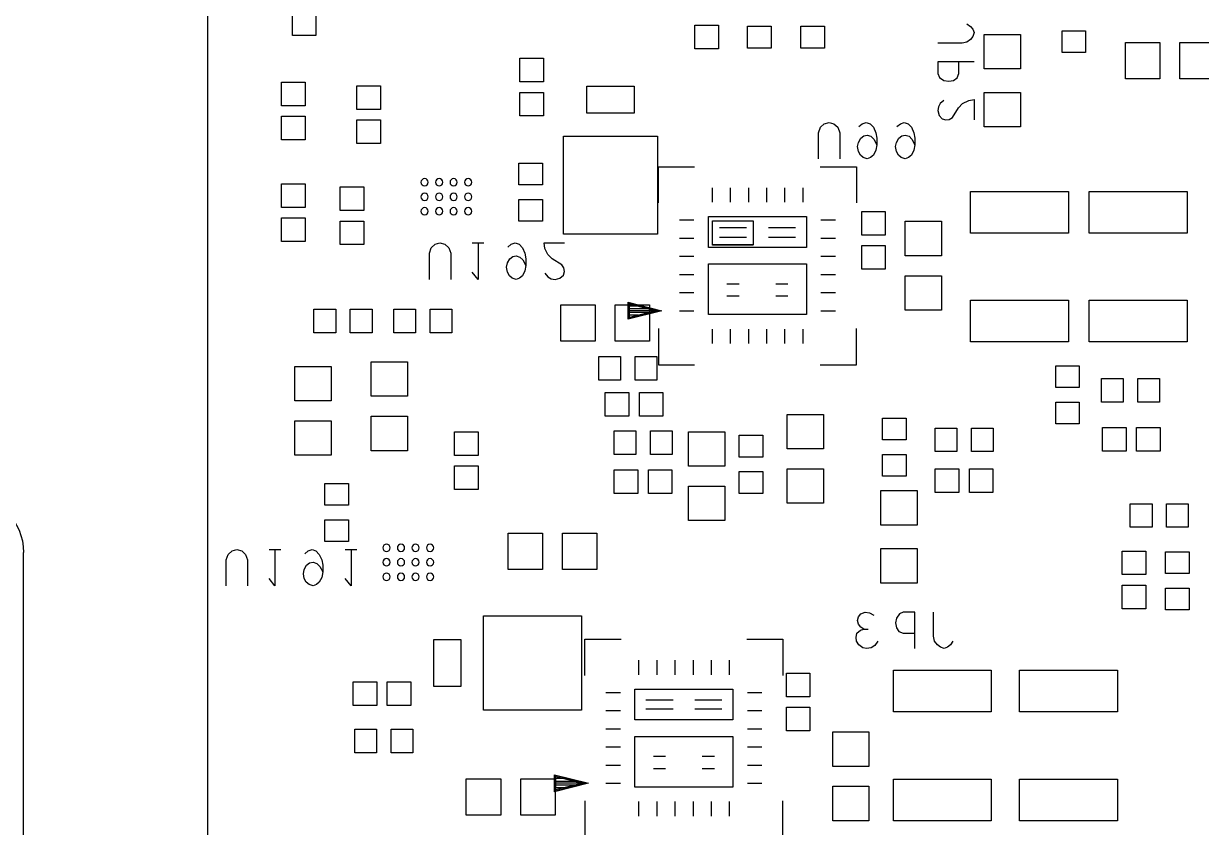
# Model space of a CAD drawing. Header units: millimetres. Extents: x -190 to 348, y -330 to 190.
# Drawn here: x -16.63 to 15.84, y -97.57 to -75.41 of the extents above; entities that cross this region are included whole.
import ezdxf

# ---------------------------------------------------------------- set-up
doc = ezdxf.new("R2010")
doc.units = ezdxf.units.MM
for name, color, linetype in [('10_MAQ_PALLET', 7, 'Continuous'), ('4_SIKCREN_BOTTOM_', 7, 'Continuous'), ('5_SOLDER_PASTE_BOTTOM_', 7, 'Continuous')]:
    doc.layers.add(name, color=color, linetype=linetype)

msp = doc.modelspace()

# ---------------------------------------------------------------- linework, layer by layer
at = {"layer": '10_MAQ_PALLET', "color": 1}
for p, q in [((-11.552, -131.836, -8.001), (-11.552, -72.54, -8.001)), ((-16.632, -134.81, -8.001), (-16.632, -89.992, -8.001))]:
    msp.add_line(p, q, dxfattribs=at)
at = {"layer": '10_MAQ_PALLET', "color": 1, "extrusion": (0, 0, -1)}
msp.add_arc((18.219, -89.992, 8.001), 1.587, 90, 180, dxfattribs=at)
at = {"layer": '4_SIKCREN_BOTTOM_', "color": 7}
for p, q in [((9.375, -75.418), (9.474, -75.486)), ((9.474, -75.486), (9.543, -75.565)), ((9.543, -75.565), (9.576, -75.659)), ((9.576, -75.659), (9.543, -75.766)), ((9.241, -75.951), (8.575, -75.951)), ((9.375, -75.926), (9.241, -75.951)), ((9.474, -75.844), (9.375, -75.926)), ((9.543, -75.766), (9.474, -75.844)), ((8.575, -76.467), (8.575, -76.787)), ((9.576, -76.467), (8.575, -76.467)), ((9.157, -76.787), (9.157, -76.467)), ((8.575, -76.787), (8.623, -76.893)), ((8.623, -76.893), (8.74, -76.975)), ((9.007, -76.975), (9.108, -76.906)), ((9.108, -76.906), (9.157, -76.787)), ((8.74, -76.975), (8.875, -77)), ((8.875, -77), (9.007, -76.975)), ((8.641, -77.61), (8.59, -77.704)), ((8.74, -77.528), (8.641, -77.61)), ((9.141, -77.729), (9.258, -77.61)), ((9.258, -77.61), (9.426, -77.528)), ((9.426, -77.528), (9.576, -77.503)), ((9.576, -77.503), (9.576, -78.062)), ((8.59, -77.704), (8.575, -77.81)), ((8.575, -77.81), (8.608, -77.942)), ((8.974, -77.996), (9.141, -77.729)), ((5.337, -78.268), (5.443, -78.169)), ((5.443, -78.169), (5.575, -78.133)), ((5.575, -78.133), (5.71, -78.169)), ((5.71, -78.169), (5.817, -78.268)), ((6.398, -78.25), (6.492, -78.169)), ((6.492, -78.169), (6.599, -78.133)), ((6.599, -78.133), (6.706, -78.169)), ((6.706, -78.169), (6.8, -78.268)), ((7.447, -78.25), (7.541, -78.169)), ((7.541, -78.169), (7.648, -78.133)), ((7.648, -78.133), (7.755, -78.169)), ((7.755, -78.169), (7.849, -78.268)), ((8.608, -77.942), (8.692, -78.036)), ((8.692, -78.036), (8.791, -78.062)), ((8.791, -78.062), (8.89, -78.049)), ((8.89, -78.049), (8.974, -77.996)), ((5.283, -78.417), (5.337, -78.268)), ((5.283, -79.136), (5.283, -78.417)), ((5.817, -78.268), (5.87, -78.417)), ((5.87, -78.417), (5.87, -79.136)), ((6.386, -78.684), (6.452, -78.567)), ((6.452, -78.567), (6.533, -78.501)), ((6.533, -78.501), (6.624, -78.483)), ((6.624, -78.483), (6.731, -78.516)), ((6.731, -78.516), (6.812, -78.6)), ((6.8, -78.268), (6.866, -78.417)), ((6.866, -78.417), (6.891, -78.567)), ((6.891, -78.567), (6.891, -78.75)), ((7.435, -78.684), (7.501, -78.567)), ((7.501, -78.567), (7.582, -78.501)), ((7.582, -78.501), (7.673, -78.483)), ((7.673, -78.483), (7.78, -78.516)), ((7.78, -78.516), (7.861, -78.6)), ((7.849, -78.268), (7.915, -78.417)), ((7.915, -78.417), (7.94, -78.567)), ((7.94, -78.567), (7.94, -78.75)), ((6.358, -78.801), (6.386, -78.684)), ((6.386, -78.936), (6.358, -78.801)), ((6.866, -78.903), (6.8, -79.035)), ((6.812, -78.6), (6.891, -78.75)), ((6.891, -78.75), (6.866, -78.903)), ((7.407, -78.801), (7.435, -78.684)), ((7.435, -78.936), (7.407, -78.801)), ((7.915, -78.903), (7.849, -79.035)), ((7.861, -78.6), (7.94, -78.75)), ((7.94, -78.75), (7.915, -78.903)), ((6.439, -79.035), (6.386, -78.936)), ((6.518, -79.101), (6.439, -79.035)), ((6.624, -79.136), (6.518, -79.101)), ((6.718, -79.101), (6.624, -79.136)), ((6.8, -79.035), (6.718, -79.101)), ((7.488, -79.035), (7.435, -78.936)), ((7.567, -79.101), (7.488, -79.035)), ((7.673, -79.136), (7.567, -79.101)), ((7.767, -79.101), (7.673, -79.136)), ((7.849, -79.035), (7.767, -79.101)), ((0.871, -79.355), (1.869, -79.355)), ((0.871, -80.353), (0.871, -79.355)), ((5.329, -79.355), (6.33, -79.355)), ((6.33, -79.355), (6.33, -80.353)), ((-5.39, -81.592), (-5.283, -81.493)), ((-5.283, -81.493), (-5.151, -81.458)), ((-5.151, -81.458), (-5.016, -81.493)), ((-5.016, -81.493), (-4.91, -81.592)), ((-4.262, -81.458), (-3.942, -81.458)), ((-4.102, -81.458), (-4.102, -82.461)), ((-3.279, -81.575), (-3.185, -81.493)), ((-3.185, -81.493), (-3.078, -81.458)), ((-3.078, -81.458), (-2.972, -81.493)), ((-2.972, -81.493), (-2.878, -81.592)), ((-2.283, -81.458), (-1.722, -81.458)), ((-2.256, -81.61), (-2.283, -81.458)), ((-5.443, -81.742), (-5.39, -81.592)), ((-5.443, -82.461), (-5.443, -81.742)), ((-4.91, -81.592), (-4.856, -81.742)), ((-4.856, -81.742), (-4.856, -82.461)), ((-3.226, -81.892), (-3.145, -81.826)), ((-3.145, -81.826), (-3.053, -81.808)), ((-3.053, -81.808), (-2.946, -81.844)), ((-2.878, -81.592), (-2.812, -81.742)), ((-2.812, -81.742), (-2.786, -81.892)), ((-2.177, -81.775), (-2.256, -81.61)), ((-2.057, -81.892), (-2.177, -81.775)), ((-3.32, -82.126), (-3.292, -82.009)), ((-3.292, -82.26), (-3.32, -82.126)), ((-3.292, -82.009), (-3.226, -81.892)), ((-2.946, -81.844), (-2.865, -81.925)), ((-2.865, -81.925), (-2.786, -82.075)), ((-2.786, -82.075), (-2.812, -82.227)), ((-2.786, -81.892), (-2.786, -82.075)), ((-1.791, -82.06), (-2.057, -81.892)), ((-1.737, -82.144), (-1.791, -82.06)), ((-1.722, -82.243), (-1.737, -82.144)), ((-4.102, -82.461), (-4.262, -82.26)), ((-3.239, -82.359), (-3.292, -82.26)), ((-3.16, -82.426), (-3.239, -82.359)), ((-3.053, -82.461), (-3.16, -82.426)), ((-2.959, -82.426), (-3.053, -82.461)), ((-2.878, -82.359), (-2.959, -82.426)), ((-2.812, -82.227), (-2.878, -82.359)), ((-2.256, -82.293), (-2.177, -82.393)), ((-2.177, -82.393), (-2.083, -82.443)), ((-2.083, -82.443), (-1.976, -82.461)), ((-1.976, -82.461), (-1.844, -82.426)), ((-1.844, -82.426), (-1.75, -82.344)), ((-1.75, -82.344), (-1.722, -82.243)), ((0.033, -83.091), (0.968, -83.325)), ((0.033, -83.558), (0.033, -83.091)), ((0.046, -83.325), (0.046, -83.106)), ((0.046, -83.106), (0.914, -83.325)), ((0.968, -83.325), (0.033, -83.558)), ((0.046, -83.541), (0.046, -83.325)), ((0.914, -83.325), (0.046, -83.541)), ((0.917, -83.325), (0.046, -83.325)), ((0.071, -83.325), (0.071, -83.139)), ((0.071, -83.139), (0.81, -83.325)), ((0.31, -83.2), (0.071, -83.2)), ((0.607, -83.274), (0.071, -83.274)), ((0.071, -83.51), (0.071, -83.325)), ((0.81, -83.325), (0.071, -83.51)), ((0.607, -83.376), (0.071, -83.376)), ((0.31, -83.449), (0.071, -83.449)), ((0.871, -83.815), (0.871, -84.813)), ((6.33, -84.813), (6.33, -83.815)), ((0.871, -84.813), (1.869, -84.813)), ((5.329, -84.813), (6.33, -84.813)), ((-10.991, -90.043), (-10.884, -89.941)), ((-10.884, -89.941), (-10.749, -89.908)), ((-10.749, -89.908), (-10.617, -89.941)), ((-10.617, -89.941), (-10.511, -90.043)), ((-9.86, -89.908), (-9.54, -89.908)), ((-9.7, -89.908), (-9.7, -90.909)), ((-8.88, -90.025), (-8.786, -89.941)), ((-8.786, -89.941), (-8.679, -89.908)), ((-8.679, -89.908), (-8.573, -89.941)), ((-8.573, -89.941), (-8.479, -90.043)), ((-7.762, -89.908), (-7.442, -89.908)), ((-7.602, -89.908), (-7.602, -90.909)), ((-11.044, -90.193), (-10.991, -90.043)), ((-11.044, -90.909), (-11.044, -90.193)), ((-10.511, -90.043), (-10.457, -90.193)), ((-10.457, -90.193), (-10.457, -90.909)), ((-8.745, -90.277), (-8.651, -90.259)), ((-8.651, -90.259), (-8.545, -90.292)), ((-8.479, -90.043), (-8.412, -90.193)), ((-8.412, -90.193), (-8.385, -90.343)), ((-8.918, -90.576), (-8.893, -90.46)), ((-8.893, -90.711), (-8.918, -90.576)), ((-8.893, -90.46), (-8.827, -90.343)), ((-8.827, -90.343), (-8.745, -90.277)), ((-8.545, -90.292), (-8.466, -90.376)), ((-8.466, -90.376), (-8.385, -90.526)), ((-8.385, -90.526), (-8.412, -90.675)), ((-8.385, -90.343), (-8.385, -90.526)), ((-9.7, -90.909), (-9.86, -90.711)), ((-8.839, -90.81), (-8.893, -90.711)), ((-8.758, -90.876), (-8.839, -90.81)), ((-8.651, -90.909), (-8.758, -90.876)), ((-8.56, -90.876), (-8.651, -90.909)), ((-8.479, -90.81), (-8.56, -90.876)), ((-8.412, -90.675), (-8.479, -90.81)), ((-7.602, -90.909), (-7.762, -90.711)), ((6.36, -91.867), (6.386, -91.768)), ((6.386, -91.966), (6.36, -91.867)), ((6.386, -91.768), (6.452, -91.684)), ((6.452, -91.684), (6.574, -91.633)), ((6.574, -91.633), (6.693, -91.651)), ((6.693, -91.651), (6.812, -91.717)), ((7.435, -91.801), (7.409, -91.933)), ((7.516, -91.684), (7.435, -91.801)), ((7.623, -91.633), (7.516, -91.684)), ((7.943, -91.633), (7.623, -91.633)), ((7.943, -92.634), (7.943, -91.633)), ((8.458, -92.301), (8.458, -91.633)), ((6.32, -92.334), (6.345, -92.217)), ((6.345, -92.217), (6.439, -92.133)), ((6.452, -92.05), (6.386, -91.966)), ((6.439, -92.133), (6.533, -92.1)), ((6.533, -92.1), (6.452, -92.05)), ((6.533, -92.1), (6.652, -92.1)), ((7.409, -91.933), (7.435, -92.067)), ((7.435, -92.067), (7.501, -92.166)), ((7.501, -92.166), (7.623, -92.217)), ((7.623, -92.217), (7.943, -92.217)), ((-1.156, -92.38), (-0.155, -92.38)), ((-1.156, -93.378), (-1.156, -92.38)), ((3.305, -92.38), (4.305, -92.38)), ((4.305, -92.38), (4.305, -93.378)), ((6.332, -92.433), (6.32, -92.334)), ((6.398, -92.535), (6.332, -92.433)), ((6.505, -92.619), (6.398, -92.535)), ((6.919, -92.433), (6.84, -92.55)), ((8.484, -92.433), (8.458, -92.301)), ((8.565, -92.535), (8.484, -92.433)), ((8.644, -92.601), (8.565, -92.535)), ((8.923, -92.535), (8.844, -92.601)), ((8.992, -92.433), (8.923, -92.535)), ((6.612, -92.634), (6.505, -92.619)), ((6.734, -92.619), (6.612, -92.634)), ((6.84, -92.55), (6.734, -92.619)), ((8.75, -92.634), (8.644, -92.601)), ((8.844, -92.601), (8.75, -92.634)), ((-1.991, -96.116), (-1.057, -96.35)), ((-1.991, -96.584), (-1.991, -96.116)), ((-1.057, -96.35), (-1.991, -96.584)), ((-1.979, -96.35), (-1.979, -96.131)), ((-1.979, -96.131), (-1.11, -96.35)), ((-1.979, -96.566), (-1.979, -96.35)), ((-1.11, -96.35), (-1.979, -96.566)), ((-1.107, -96.35), (-1.979, -96.35)), ((-1.953, -96.35), (-1.953, -96.164)), ((-1.953, -96.164), (-1.214, -96.35)), ((-1.714, -96.223), (-1.953, -96.223)), ((-1.417, -96.299), (-1.953, -96.299)), ((-1.953, -96.533), (-1.953, -96.35)), ((-1.214, -96.35), (-1.953, -96.533)), ((-1.417, -96.401), (-1.953, -96.401)), ((-1.714, -96.474), (-1.953, -96.474)), ((-1.156, -96.84), (-1.156, -97.838)), ((4.305, -97.838), (4.305, -96.84))]:
    msp.add_line(p, q, dxfattribs=at)
at = {"layer": '5_SOLDER_PASTE_BOTTOM_', "color": 4}
for p, q in [((-9.22, -75.74), (-9.22, -75.09)), ((-8.57, -75.09), (-8.57, -75.74)), ((1.875, -76.103), (1.875, -75.453)), ((1.875, -75.453), (2.525, -75.453)), ((2.525, -75.453), (2.525, -76.103)), ((3.325, -76.083), (3.325, -75.483)), ((3.325, -75.483), (3.975, -75.483)), ((3.975, -75.483), (3.975, -76.083)), ((4.801, -76.083), (4.801, -75.483)), ((4.801, -75.483), (5.451, -75.483)), ((5.451, -75.483), (5.451, -76.083)), ((11.999, -76.208), (11.999, -75.608)), ((11.999, -75.608), (12.649, -75.608)), ((12.649, -75.608), (12.649, -76.208)), ((-8.57, -75.74), (-9.22, -75.74)), ((9.851, -76.66), (9.851, -75.71)), ((9.851, -75.71), (10.85, -75.71)), ((10.85, -75.71), (10.85, -76.66)), ((13.749, -76.934), (13.749, -75.934)), ((13.749, -75.934), (14.699, -75.934)), ((14.699, -75.934), (14.699, -76.934)), ((15.25, -76.934), (15.25, -75.934)), ((15.25, -75.934), (16.2, -75.934)), ((2.525, -76.103), (1.875, -76.103)), ((3.975, -76.083), (3.325, -76.083)), ((5.451, -76.083), (4.801, -76.083)), ((12.649, -76.208), (11.999, -76.208)), ((-2.949, -77.015), (-2.949, -76.365)), ((-2.949, -76.365), (-2.299, -76.365)), ((-2.299, -76.365), (-2.299, -77.015)), ((10.85, -76.66), (9.851, -76.66)), ((14.699, -76.934), (13.749, -76.934)), ((16.2, -76.934), (15.25, -76.934)), ((-9.52, -77.673), (-9.52, -77.023)), ((-9.52, -77.023), (-8.87, -77.023)), ((-8.87, -77.023), (-8.87, -77.673)), ((-7.445, -77.775), (-7.445, -77.125)), ((-7.445, -77.125), (-6.795, -77.125)), ((-6.795, -77.125), (-6.795, -77.775)), ((-2.299, -77.015), (-2.949, -77.015)), ((-1.1, -77.883), (-1.1, -77.133)), ((-1.1, -77.133), (0.2, -77.133)), ((0.2, -77.133), (0.2, -77.883)), ((-2.949, -77.955), (-2.949, -77.305)), ((-2.949, -77.305), (-2.299, -77.305)), ((-2.299, -77.305), (-2.299, -77.955)), ((9.851, -78.26), (9.851, -77.31)), ((9.851, -77.31), (10.85, -77.31)), ((10.85, -77.31), (10.85, -78.26)), ((-8.87, -77.673), (-9.52, -77.673)), ((-6.795, -77.775), (-7.445, -77.775)), ((0.2, -77.883), (-1.1, -77.883)), ((-9.52, -78.613), (-9.52, -77.963)), ((-9.52, -77.963), (-8.87, -77.963)), ((-8.87, -77.963), (-8.87, -78.613)), ((-7.445, -78.714), (-7.445, -78.064)), ((-7.445, -78.064), (-6.795, -78.064)), ((-6.795, -78.064), (-6.795, -78.714)), ((-2.299, -77.955), (-2.949, -77.955)), ((10.85, -78.26), (9.851, -78.26)), ((-1.75, -81.21), (-1.75, -78.51)), ((-1.75, -78.51), (0.85, -78.51)), ((0.85, -78.51), (0.85, -81.21)), ((-8.87, -78.613), (-9.52, -78.613)), ((-6.795, -78.714), (-7.445, -78.714)), ((-2.974, -79.858), (-2.974, -79.258)), ((-2.974, -79.258), (-2.324, -79.258)), ((-2.324, -79.258), (-2.324, -79.858)), ((-9.52, -80.475), (-9.52, -79.825)), ((-9.52, -79.825), (-8.87, -79.825)), ((-8.87, -79.825), (-8.87, -80.475)), ((-2.324, -79.858), (-2.974, -79.858)), ((-7.899, -80.564), (-7.899, -79.914)), ((-7.899, -79.914), (-7.249, -79.914)), ((-7.249, -79.914), (-7.249, -80.564)), ((2.35, -79.934), (2.35, -80.334)), ((2.85, -79.934), (2.85, -80.334)), ((3.35, -79.934), (3.35, -80.334)), ((3.851, -79.934), (3.851, -80.334)), ((4.351, -79.934), (4.351, -80.334)), ((4.849, -79.934), (4.849, -80.334)), ((9.475, -81.184), (9.475, -80.034)), ((9.475, -80.034), (12.175, -80.034)), ((12.175, -80.034), (12.175, -81.184)), ((12.75, -81.184), (12.75, -80.034)), ((12.75, -80.034), (15.45, -80.034)), ((15.45, -80.034), (15.45, -81.184)), ((-8.87, -80.475), (-9.52, -80.475)), ((-2.974, -80.859), (-2.974, -80.259)), ((-2.974, -80.259), (-2.324, -80.259)), ((-2.324, -80.259), (-2.324, -80.859)), ((-9.52, -81.414), (-9.52, -80.765)), ((-9.52, -80.765), (-8.87, -80.765)), ((-8.87, -80.765), (-8.87, -81.414)), ((-7.249, -80.564), (-7.899, -80.564)), ((-7.899, -81.503), (-7.899, -80.853)), ((-7.899, -80.853), (-7.249, -80.853)), ((-7.249, -80.853), (-7.249, -81.503)), ((-2.324, -80.859), (-2.974, -80.859)), ((1.851, -80.833), (1.451, -80.833)), ((2.249, -81.578), (2.249, -80.728)), ((2.249, -80.728), (4.949, -80.728)), ((2.362, -80.846), (3.487, -80.846)), ((2.362, -81.521), (2.362, -80.846)), ((3.487, -80.846), (3.487, -81.504)), ((4.949, -80.728), (4.949, -81.578)), ((5.75, -80.833), (5.35, -80.833)), ((6.475, -81.239), (6.475, -80.589)), ((6.475, -80.589), (7.125, -80.589)), ((7.125, -80.589), (7.125, -81.239)), ((7.676, -81.808), (7.676, -80.858)), ((7.676, -80.858), (8.676, -80.858)), ((8.676, -80.858), (8.676, -81.808)), ((3.297, -81.036), (2.553, -81.036)), ((4.646, -81.036), (3.904, -81.036)), ((-8.87, -81.414), (-9.52, -81.414)), ((-7.249, -81.503), (-7.899, -81.503)), ((0.85, -81.21), (-1.75, -81.21)), ((1.851, -81.333), (1.451, -81.333)), ((3.465, -81.509), (2.375, -81.509)), ((3.465, -81.509), (2.375, -81.509)), ((3.297, -81.305), (2.553, -81.305)), ((3.475, -81.498), (3.465, -81.509)), ((3.487, -81.504), (3.47, -81.521)), ((4.646, -81.305), (3.904, -81.305)), ((5.75, -81.333), (5.35, -81.333)), ((7.125, -81.239), (6.475, -81.239)), ((12.175, -81.184), (9.475, -81.184)), ((15.45, -81.184), (12.75, -81.184)), ((4.949, -81.578), (2.249, -81.578)), ((3.47, -81.521), (2.362, -81.521)), ((6.475, -82.179), (6.475, -81.529)), ((6.475, -81.529), (7.125, -81.529)), ((7.125, -81.529), (7.125, -82.179)), ((8.676, -81.808), (7.676, -81.808)), ((1.851, -81.834), (1.451, -81.834)), ((2.249, -83.433), (2.249, -82.033)), ((2.249, -82.033), (4.949, -82.033)), ((4.949, -82.033), (4.949, -83.433)), ((5.75, -81.834), (5.35, -81.834)), ((1.851, -82.334), (1.451, -82.334)), ((5.75, -82.334), (5.35, -82.334)), ((7.125, -82.179), (6.475, -82.179)), ((7.676, -83.309), (7.676, -82.359)), ((7.676, -82.359), (8.676, -82.359)), ((8.676, -82.359), (8.676, -83.309)), ((3.094, -82.591), (2.756, -82.591)), ((4.442, -82.591), (4.107, -82.591)), ((1.851, -82.834), (1.451, -82.834)), ((3.094, -82.928), (2.756, -82.928)), ((4.442, -82.928), (4.107, -82.928)), ((5.75, -82.834), (5.35, -82.834)), ((9.475, -84.184), (9.475, -83.034)), ((9.475, -83.034), (12.175, -83.034)), ((12.175, -83.034), (12.175, -84.184)), ((12.75, -84.184), (12.75, -83.034)), ((12.75, -83.034), (15.45, -83.034)), ((15.45, -83.034), (15.45, -84.184)), ((-8.626, -83.934), (-8.626, -83.284)), ((-8.626, -83.284), (-8.026, -83.284)), ((-8.026, -83.284), (-8.026, -83.934)), ((-7.625, -83.934), (-7.625, -83.284)), ((-7.625, -83.284), (-7.025, -83.284)), ((-7.025, -83.284), (-7.025, -83.934)), ((-6.424, -83.934), (-6.424, -83.284)), ((-6.424, -83.284), (-5.824, -83.284)), ((-5.824, -83.284), (-5.824, -83.934)), ((-5.426, -83.934), (-5.426, -83.284)), ((-5.426, -83.284), (-4.826, -83.284)), ((-4.826, -83.284), (-4.826, -83.934)), ((-1.824, -84.16), (-1.824, -83.16)), ((-1.824, -83.16), (-0.874, -83.16)), ((-0.874, -83.16), (-0.874, -84.16)), ((-0.325, -84.16), (-0.325, -83.16)), ((-0.325, -83.16), (0.625, -83.16)), ((0.625, -83.16), (0.625, -84.16)), ((1.851, -83.335), (1.451, -83.335)), ((4.949, -83.433), (2.249, -83.433)), ((5.75, -83.335), (5.35, -83.335)), ((8.676, -83.309), (7.676, -83.309)), ((-8.026, -83.934), (-8.626, -83.934)), ((-7.025, -83.934), (-7.625, -83.934)), ((-5.824, -83.934), (-6.424, -83.934)), ((-4.826, -83.934), (-5.426, -83.934)), ((2.35, -83.833), (2.35, -84.233)), ((2.85, -83.833), (2.85, -84.233)), ((3.35, -83.833), (3.35, -84.233)), ((3.851, -83.833), (3.851, -84.233)), ((4.351, -83.833), (4.351, -84.233)), ((4.849, -83.833), (4.849, -84.233)), ((-0.874, -84.16), (-1.824, -84.16)), ((0.625, -84.16), (-0.325, -84.16)), ((12.175, -84.184), (9.475, -84.184)), ((15.45, -84.184), (12.75, -84.184)), ((-7.051, -85.684), (-7.051, -84.734)), ((-7.051, -84.734), (-6.051, -84.734)), ((-6.051, -84.734), (-6.051, -85.684)), ((-0.775, -85.235), (-0.775, -84.585)), ((-0.775, -84.585), (-0.175, -84.585)), ((-0.175, -84.585), (-0.175, -85.235)), ((0.226, -85.235), (0.226, -84.585)), ((0.226, -84.585), (0.826, -84.585)), ((0.826, -84.585), (0.826, -85.235)), ((-9.151, -85.809), (-9.151, -84.859)), ((-9.151, -84.859), (-8.151, -84.859)), ((-8.151, -84.859), (-8.151, -85.809)), ((11.824, -85.443), (11.824, -84.843)), ((11.824, -84.843), (12.474, -84.843)), ((12.474, -84.843), (12.474, -85.443)), ((-0.175, -85.235), (-0.775, -85.235)), ((0.826, -85.235), (0.226, -85.235)), ((13.086, -85.844), (13.086, -85.194)), ((13.086, -85.194), (13.686, -85.194)), ((13.686, -85.194), (13.686, -85.844)), ((14.084, -85.844), (14.084, -85.194)), ((14.084, -85.194), (14.684, -85.194)), ((14.684, -85.194), (14.684, -85.844)), ((-6.051, -85.684), (-7.051, -85.684)), ((-0.594, -86.233), (-0.594, -85.583)), ((-0.594, -85.583), (0.056, -85.583)), ((0.056, -85.583), (0.056, -86.233)), ((0.346, -86.233), (0.346, -85.583)), ((0.346, -85.583), (0.996, -85.583)), ((0.996, -85.583), (0.996, -86.233)), ((12.474, -85.443), (11.824, -85.443)), ((-8.151, -85.809), (-9.151, -85.809)), ((11.824, -86.444), (11.824, -85.844)), ((11.824, -85.844), (12.474, -85.844)), ((12.474, -85.844), (12.474, -86.444)), ((13.686, -85.844), (13.086, -85.844)), ((14.684, -85.844), (14.084, -85.844)), ((-9.151, -87.31), (-9.151, -86.36)), ((-9.151, -86.36), (-8.151, -86.36)), ((-8.151, -86.36), (-8.151, -87.31)), ((-7.051, -87.183), (-7.051, -86.233)), ((-7.051, -86.233), (-6.051, -86.233)), ((-6.051, -86.233), (-6.051, -87.183)), ((0.056, -86.233), (-0.594, -86.233)), ((0.996, -86.233), (0.346, -86.233)), ((4.425, -87.135), (4.425, -86.185)), ((4.425, -86.185), (5.425, -86.185)), ((5.425, -86.185), (5.425, -87.135)), ((7.051, -86.884), (7.051, -86.284)), ((7.051, -86.284), (7.701, -86.284)), ((7.701, -86.284), (7.701, -86.884)), ((-4.75, -87.315), (-4.75, -86.665)), ((-4.75, -86.665), (-4.1, -86.665)), ((-4.1, -86.665), (-4.1, -87.315)), ((-0.351, -87.284), (-0.351, -86.634)), ((-0.351, -86.634), (0.249, -86.634)), ((0.249, -86.634), (0.249, -87.284)), ((0.65, -87.284), (0.65, -86.634)), ((0.65, -86.634), (1.25, -86.634)), ((1.25, -86.634), (1.25, -87.284)), ((1.7, -87.61), (1.7, -86.66)), ((1.7, -86.66), (2.7, -86.66)), ((2.7, -86.66), (2.7, -87.61)), ((8.501, -87.208), (8.501, -86.558)), ((8.501, -86.558), (9.101, -86.558)), ((9.101, -86.558), (9.101, -87.208)), ((9.499, -87.208), (9.499, -86.558)), ((9.499, -86.558), (10.099, -86.558)), ((10.099, -86.558), (10.099, -87.208)), ((12.474, -86.444), (11.824, -86.444)), ((13.114, -87.193), (13.114, -86.543)), ((13.114, -86.543), (13.764, -86.543)), ((13.764, -86.543), (13.764, -87.193)), ((14.054, -87.193), (14.054, -86.543)), ((14.054, -86.543), (14.704, -86.543)), ((14.704, -86.543), (14.704, -87.193)), ((3.099, -87.358), (3.099, -86.759)), ((3.099, -86.759), (3.749, -86.759)), ((3.749, -86.759), (3.749, -87.358)), ((7.701, -86.884), (7.051, -86.884)), ((-8.151, -87.31), (-9.151, -87.31)), ((-6.051, -87.183), (-7.051, -87.183)), ((-4.1, -87.315), (-4.75, -87.315)), ((0.249, -87.284), (-0.351, -87.284)), ((1.25, -87.284), (0.65, -87.284)), ((5.425, -87.135), (4.425, -87.135)), ((7.051, -87.884), (7.051, -87.284)), ((7.051, -87.284), (7.701, -87.284)), ((7.701, -87.284), (7.701, -87.884)), ((9.101, -87.208), (8.501, -87.208)), ((10.099, -87.208), (9.499, -87.208)), ((13.764, -87.193), (13.114, -87.193)), ((14.704, -87.193), (14.054, -87.193)), ((-4.75, -88.255), (-4.75, -87.605)), ((-4.75, -87.605), (-4.1, -87.605)), ((-4.1, -87.605), (-4.1, -88.255)), ((2.7, -87.61), (1.7, -87.61)), ((3.749, -87.358), (3.099, -87.358)), ((-0.345, -88.359), (-0.345, -87.709)), ((-0.345, -87.709), (0.305, -87.709)), ((0.305, -87.709), (0.305, -88.359)), ((0.594, -88.359), (0.594, -87.709)), ((0.594, -87.709), (1.244, -87.709)), ((1.244, -87.709), (1.244, -88.359)), ((3.099, -88.359), (3.099, -87.759)), ((3.099, -87.759), (3.749, -87.759)), ((3.749, -87.759), (3.749, -88.359)), ((4.425, -88.633), (4.425, -87.683)), ((4.425, -87.683), (5.425, -87.683)), ((5.425, -87.683), (5.425, -88.633)), ((7.701, -87.884), (7.051, -87.884)), ((8.504, -88.333), (8.504, -87.683)), ((8.504, -87.683), (9.154, -87.683)), ((9.154, -87.683), (9.154, -88.333)), ((9.444, -88.333), (9.444, -87.683)), ((9.444, -87.683), (10.094, -87.683)), ((10.094, -87.683), (10.094, -88.333)), ((-8.326, -88.684), (-8.326, -88.084)), ((-8.326, -88.084), (-7.676, -88.084)), ((-7.676, -88.084), (-7.676, -88.684)), ((-4.1, -88.255), (-4.75, -88.255)), ((1.7, -89.108), (1.7, -88.158)), ((1.7, -88.158), (2.7, -88.158)), ((2.7, -88.158), (2.7, -89.108)), ((7.001, -89.233), (7.001, -88.283)), ((7.001, -88.283), (8.001, -88.283)), ((8.001, -88.283), (8.001, -89.233)), ((0.305, -88.359), (-0.345, -88.359)), ((1.244, -88.359), (0.594, -88.359)), ((3.749, -88.359), (3.099, -88.359)), ((5.425, -88.633), (4.425, -88.633)), ((9.154, -88.333), (8.504, -88.333)), ((10.094, -88.333), (9.444, -88.333)), ((13.881, -89.294), (13.881, -88.644)), ((13.881, -88.644), (14.481, -88.644)), ((14.481, -88.644), (14.481, -89.294)), ((14.879, -89.294), (14.879, -88.644)), ((14.879, -88.644), (15.479, -88.644)), ((15.479, -88.644), (15.479, -89.294)), ((-7.676, -88.684), (-8.326, -88.684)), ((-8.326, -89.685), (-8.326, -89.085)), ((-8.326, -89.085), (-7.676, -89.085)), ((-7.676, -89.085), (-7.676, -89.685)), ((2.7, -89.108), (1.7, -89.108)), ((8.001, -89.233), (7.001, -89.233)), ((14.481, -89.294), (13.881, -89.294)), ((15.479, -89.294), (14.879, -89.294)), ((-3.274, -90.459), (-3.274, -89.459)), ((-3.274, -89.459), (-2.324, -89.459)), ((-2.324, -89.459), (-2.324, -90.459)), ((-1.775, -90.459), (-1.775, -89.459)), ((-1.775, -89.459), (-0.825, -89.459)), ((-0.825, -89.459), (-0.825, -90.459)), ((-7.676, -89.685), (-8.326, -89.685)), ((7.001, -90.833), (7.001, -89.883)), ((7.001, -89.883), (8.001, -89.883)), ((8.001, -89.883), (8.001, -90.833)), ((13.655, -90.599), (13.655, -89.949)), ((13.655, -89.949), (14.305, -89.949)), ((14.305, -89.949), (14.305, -90.599)), ((14.854, -90.569), (14.854, -89.969)), ((14.854, -89.969), (15.504, -89.969)), ((15.504, -89.969), (15.504, -90.569)), ((-2.324, -90.459), (-3.274, -90.459)), ((-0.825, -90.459), (-1.775, -90.459)), ((14.305, -90.599), (13.655, -90.599)), ((15.504, -90.569), (14.854, -90.569)), ((8.001, -90.833), (7.001, -90.833)), ((13.655, -91.539), (13.655, -90.889)), ((13.655, -90.889), (14.305, -90.889)), ((14.305, -90.889), (14.305, -91.539)), ((14.854, -91.57), (14.854, -90.97)), ((14.854, -90.97), (15.504, -90.97)), ((15.504, -90.97), (15.504, -91.57)), ((14.305, -91.539), (13.655, -91.539)), ((15.504, -91.57), (14.854, -91.57)), ((-3.951, -94.335), (-3.951, -91.735)), ((-3.951, -91.735), (-1.251, -91.735)), ((-1.251, -91.735), (-1.251, -94.335)), ((-5.325, -93.685), (-5.325, -92.385)), ((-5.325, -92.385), (-4.575, -92.385)), ((-4.575, -92.385), (-4.575, -93.685)), ((0.325, -92.96), (0.325, -93.36)), ((0.825, -92.96), (0.825, -93.36)), ((1.326, -92.96), (1.326, -93.36)), ((1.826, -92.96), (1.826, -93.36)), ((2.324, -92.96), (2.324, -93.36)), ((2.824, -92.96), (2.824, -93.36)), ((4.399, -93.965), (4.399, -93.315)), ((4.399, -93.315), (5.049, -93.315)), ((5.049, -93.315), (5.049, -93.965)), ((7.35, -94.385), (7.35, -93.235)), ((7.35, -93.235), (10.049, -93.235)), ((10.049, -93.235), (10.049, -94.385)), ((10.824, -94.385), (10.824, -93.235)), ((10.824, -93.235), (13.524, -93.235)), ((13.524, -93.235), (13.524, -94.385)), ((-7.546, -94.208), (-7.546, -93.558)), ((-7.546, -93.558), (-6.896, -93.558)), ((-6.896, -93.558), (-6.896, -94.208)), ((-6.604, -94.208), (-6.604, -93.558)), ((-6.604, -93.558), (-5.954, -93.558)), ((-5.954, -93.558), (-5.954, -94.208)), ((-4.575, -93.685), (-5.325, -93.685)), ((0.225, -94.603), (0.225, -93.753)), ((0.225, -93.753), (2.925, -93.753)), ((2.925, -93.753), (2.925, -94.603)), ((-0.176, -93.858), (-0.576, -93.858)), ((1.273, -94.061), (0.528, -94.061)), ((2.621, -94.061), (1.877, -94.061)), ((3.726, -93.858), (3.326, -93.858)), ((5.049, -93.965), (4.399, -93.965)), ((-6.896, -94.208), (-7.546, -94.208)), ((-5.954, -94.208), (-6.604, -94.208)), ((-1.251, -94.335), (-3.951, -94.335)), ((-0.176, -94.358), (-0.576, -94.358)), ((1.273, -94.305), (0.528, -94.305)), ((2.621, -94.305), (1.877, -94.305)), ((3.726, -94.358), (3.326, -94.358)), ((4.399, -94.904), (4.399, -94.254)), ((4.399, -94.254), (5.049, -94.254)), ((5.049, -94.254), (5.049, -94.904)), ((10.049, -94.385), (7.35, -94.385)), ((13.524, -94.385), (10.824, -94.385)), ((2.925, -94.603), (0.225, -94.603)), ((-7.501, -95.509), (-7.501, -94.859)), ((-7.501, -94.859), (-6.901, -94.859)), ((-6.901, -94.859), (-6.901, -95.509)), ((-6.5, -95.509), (-6.5, -94.859)), ((-6.5, -94.859), (-5.9, -94.859)), ((-5.9, -94.859), (-5.9, -95.509)), ((-0.176, -94.859), (-0.576, -94.859)), ((0.225, -96.458), (0.225, -95.058)), ((0.225, -95.058), (2.925, -95.058)), ((2.925, -95.058), (2.925, -96.458)), ((3.726, -94.859), (3.326, -94.859)), ((5.049, -94.904), (4.399, -94.904)), ((5.675, -95.885), (5.675, -94.935)), ((5.675, -94.935), (6.675, -94.935)), ((6.675, -94.935), (6.675, -95.885)), ((-0.176, -95.359), (-0.576, -95.359)), ((3.726, -95.359), (3.326, -95.359)), ((-6.901, -95.509), (-7.501, -95.509)), ((-5.9, -95.509), (-6.5, -95.509)), ((1.069, -95.616), (0.732, -95.616)), ((2.418, -95.616), (2.08, -95.616)), ((-0.176, -95.86), (-0.576, -95.86)), ((1.069, -95.954), (0.732, -95.954)), ((2.418, -95.954), (2.08, -95.954)), ((3.726, -95.86), (3.326, -95.86)), ((6.675, -95.885), (5.675, -95.885)), ((-4.425, -97.233), (-4.425, -96.233)), ((-4.425, -96.233), (-3.475, -96.233)), ((-3.475, -96.233), (-3.475, -97.233)), ((-2.926, -97.233), (-2.926, -96.233)), ((-2.926, -96.233), (-1.976, -96.233)), ((-1.976, -96.233), (-1.976, -97.233)), ((-0.176, -96.36), (-0.576, -96.36)), ((3.726, -96.36), (3.326, -96.36)), ((5.675, -97.384), (5.675, -96.434)), ((5.675, -96.434), (6.675, -96.434)), ((6.675, -96.434), (6.675, -97.384)), ((7.35, -97.385), (7.35, -96.235)), ((7.35, -96.235), (10.049, -96.235)), ((10.049, -96.235), (10.049, -97.385)), ((10.824, -97.385), (10.824, -96.235)), ((10.824, -96.235), (13.524, -96.235)), ((13.524, -96.235), (13.524, -97.385)), ((2.925, -96.458), (0.225, -96.458)), ((0.325, -96.858), (0.325, -97.258)), ((0.825, -96.858), (0.825, -97.258)), ((1.326, -96.858), (1.326, -97.258)), ((1.826, -96.858), (1.826, -97.258)), ((2.324, -96.858), (2.324, -97.258)), ((2.824, -96.858), (2.824, -97.258)), ((-3.475, -97.233), (-4.425, -97.233)), ((-1.976, -97.233), (-2.926, -97.233)), ((6.675, -97.384), (5.675, -97.384)), ((10.049, -97.385), (7.35, -97.385)), ((13.524, -97.385), (10.824, -97.385))]:
    msp.add_line(p, q, dxfattribs=at)
for centre, start, end in [((-5.575, -79.784), 0, 180), ((-5.575, -79.784), 180, 0), ((-5.174, -79.784), 0, 180), ((-5.174, -79.784), 180, 0), ((-4.775, -79.784), 0, 180), ((-4.775, -79.784), 180, 0), ((-4.374, -79.784), 0, 180), ((-4.374, -79.784), 180, 0), ((-5.575, -80.185), 0, 180), ((-5.575, -80.185), 180, 0), ((-5.174, -80.185), 0, 180), ((-5.174, -80.185), 180, 0), ((-4.775, -80.185), 0, 180), ((-4.775, -80.185), 180, 0), ((-4.374, -80.185), 0, 180), ((-4.374, -80.185), 180, 0), ((-5.575, -80.584), 0, 180), ((-5.174, -80.584), 0, 180), ((-4.775, -80.584), 0, 180), ((-4.374, -80.584), 0, 180), ((-5.575, -80.584), 180, 0), ((-5.174, -80.584), 180, 0), ((-4.775, -80.584), 180, 0), ((-4.374, -80.584), 180, 0), ((-6.624, -89.86), 0, 180), ((-6.624, -89.86), 180, 0), ((-6.226, -89.86), 0, 180), ((-6.226, -89.86), 180, 0), ((-5.824, -89.86), 0, 180), ((-5.824, -89.86), 180, 0), ((-5.425, -89.86), 0, 180), ((-5.425, -89.86), 180, 0), ((-6.624, -90.259), 0, 180), ((-6.624, -90.259), 180, 0), ((-6.226, -90.259), 0, 180), ((-6.226, -90.259), 180, 0), ((-5.824, -90.259), 0, 180), ((-5.824, -90.259), 180, 0), ((-5.425, -90.259), 0, 180), ((-5.425, -90.259), 180, 0), ((-6.624, -90.66), 0, 180), ((-6.226, -90.66), 0, 180), ((-5.824, -90.66), 0, 180), ((-5.425, -90.66), 0, 180), ((-6.624, -90.66), 180, 0), ((-6.226, -90.66), 180, 0), ((-5.824, -90.66), 180, 0), ((-5.425, -90.66), 180, 0)]:
    msp.add_arc(centre, 0.1, start, end, dxfattribs=at)

doc.saveas('drawing.dxf')
